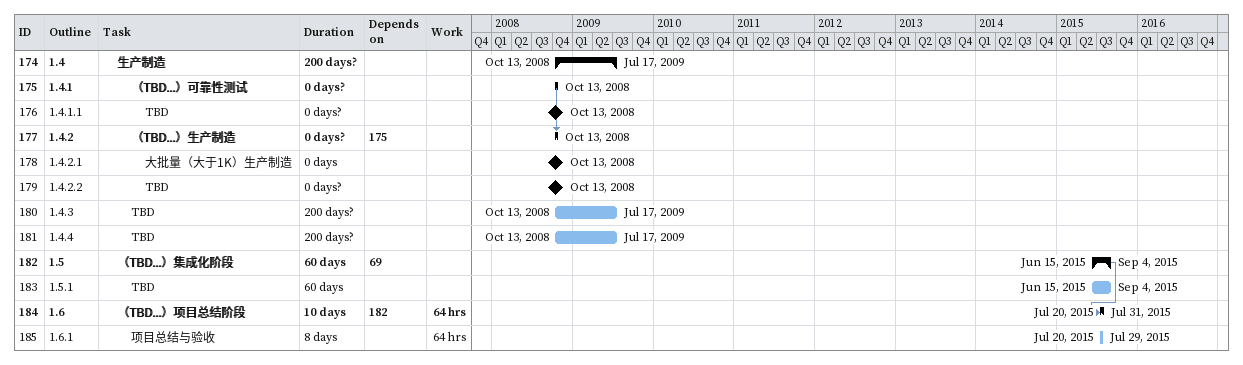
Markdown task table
| ID | WBS | Task | Duration | Start | Finish | Predecessors | Work (h) |
|---|---|---|---|---|---|---|---|
| 174 | 1.4 | **生产制造** | 200d? | 2008-10-13 | 2009-07-17 |  |  |
| 175 | 1.4.1 | **（TBD...）可靠性测试** | 0d? | 2008-10-13 | 2008-10-13 |  |  |
| 176 | 1.4.1.1 | TBD | 0d? | 2008-10-13 | 2008-10-13 |  |  |
| 177 | 1.4.2 | **（TBD...）生产制造** | 0d? | 2008-10-13 | 2008-10-13 | 175 |  |
| 178 | 1.4.2.1 | 大批量（大于1K）生产制造 | 0d | 2008-10-13 | 2008-10-13 |  |  |
| 179 | 1.4.2.2 | TBD | 0d? | 2008-10-13 | 2008-10-13 |  |  |
| 180 | 1.4.3 | TBD | 200d? | 2008-10-13 | 2009-07-17 |  |  |
| 181 | 1.4.4 | TBD | 200d? | 2008-10-13 | 2009-07-17 |  |  |
| 182 | 1.5 | **（TBD...）集成化阶段** | 60d | 2015-06-15 | 2015-09-04 | 69 |  |
| 183 | 1.5.1 | TBD | 60d | 2015-06-15 | 2015-09-04 |  |  |
| 184 | 1.6 | **（TBD...）项目总结阶段** | 10d | 2015-07-20 | 2015-07-31 | 182 | 64 |
| 185 | 1.6.1 | 项目总结与验收 | 8d | 2015-07-20 | 2015-07-29 |  | 64 |
